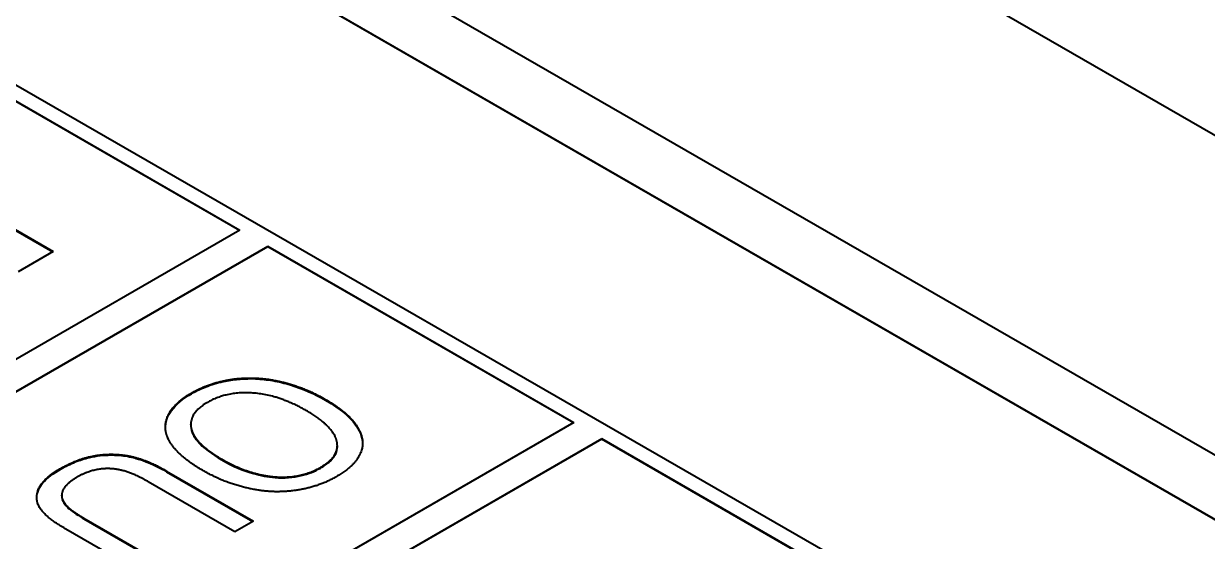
# Model space of a CAD drawing. Header units: millimetres. Extents: x 0 to 1682, y 0 to 1188.
# Drawn here: x 1458 to 1464.02, y 1070.02 to 1072.65 of the extents above; entities that cross this region are included whole.
import ezdxf

# ---------------------------------------------------------------- set-up
doc = ezdxf.new("R2010")
doc.units = ezdxf.units.MM
doc.header["$LTSCALE"] = 2
doc.layers.add('가시적인 것(ISO)', color=3, linetype='Continuous', lineweight=40)
doc.layers.add('가시적인 좁은 것(ISO)', color=3, linetype='Continuous', lineweight=35)

msp = doc.modelspace()

# ---------------------------------------------------------------- linework, layer by layer
at = {"layer": '가시적인 것(ISO)'}
for p, q in [((1446.2302, 1082.348), (1480.1713, 1062.8026)), ((1475.9287, 1063.6203), (1447.6444, 1079.9081)), ((1447.6207, 1079.596), (1475.3867, 1063.6066)), ((1475.3844, 1063.6047), (1447.6207, 1079.5927)), ((1452.4528, 1075.5104), (1466.0292, 1067.6922)), ((1457.5439, 1072.4971), (1459.0996, 1071.6013)), ((1459.0967, 1071.5997), (1457.5439, 1072.4939)), ((1457.4433, 1071.8993), (1458.1504, 1071.4921)), ((1457.4433, 1071.896), (1458.1475, 1071.4904)), ((1459.0996, 1071.6013), (1446.5131, 1064.3532)), ((1446.6545, 1064.2718), (1459.241, 1071.5199)), ((1459.241, 1071.5166), (1446.6573, 1064.2701)), ((1459.241, 1071.5166), (1459.241, 1071.5199)), ((1459.241, 1071.5199), (1460.7966, 1070.624)), ((1460.7938, 1070.6224), (1459.241, 1071.5166)), ((1458.1504, 1071.4921), (1457.9727, 1071.3898)), ((1460.7966, 1070.624), (1448.2101, 1063.3759)), ((1458.8496, 1070.6116), (1458.8496, 1070.6148)), ((1448.3515, 1063.2945), (1460.938, 1070.5426)), ((1460.938, 1070.5393), (1448.3544, 1063.2929)), ((1459.5944, 1070.5032), (1459.5944, 1070.5065)), ((1459.7219, 1070.5323), (1459.7219, 1070.5356)), ((1460.938, 1070.5393), (1460.938, 1070.5426)), ((1460.938, 1070.5426), (1462.4937, 1069.6468)), ((1462.4908, 1069.6451), (1460.938, 1070.5393)), ((1458.7266, 1070.3775), (1459.1678, 1070.1234)), ((1458.7266, 1070.3742), (1459.165, 1070.1218)), ((1459.0738, 1070.0693), (1458.6326, 1070.3234)), ((1458.1933, 1070.2515), (1458.1933, 1070.2548)), ((1458.3066, 1070.1383), (1458.7501, 1069.8829)), ((1458.3066, 1070.135), (1458.7472, 1069.8812)), ((1458.6561, 1069.8288), (1458.2149, 1070.0828)), ((1459.1678, 1070.1234), (1459.0738, 1070.0693))]:
    msp.add_line(p, q, dxfattribs=at)
for points, degree in [([(1458.8532, 1070.7738), (1458.9249, 1070.8151), (1459.0882, 1070.853), (1459.1776, 1070.8497)], 2), ([(1459.1776, 1070.8497), (1459.2652, 1070.8461), (1459.4469, 1070.7916), (1459.534, 1070.7415)], 2), ([(1458.7214, 1070.5871), (1458.7157, 1070.6405), (1458.7839, 1070.7339), (1458.8532, 1070.7738)], 2), ([(1459.436, 1070.6851), (1459.2967, 1070.7652), (1459.032, 1070.7831), (1458.934, 1070.7266)], 2), ([(1459.534, 1070.7415), (1459.6228, 1070.6903), (1459.7139, 1070.5871), (1459.7219, 1070.5356)], 2), ([(1458.934, 1070.7266), (1458.836, 1070.6702), (1458.8676, 1070.5181), (1459.0068, 1070.4379)], 2), ([(1459.5918, 1070.5287), (1459.5838, 1070.5656), (1459.5047, 1070.6455), (1459.436, 1070.6851)], 2), ([(1458.9088, 1070.3815), (1458.8229, 1070.431), (1458.7272, 1070.5362), (1458.7214, 1070.5871)], 2), ([(1459.5082, 1070.396), (1459.5592, 1070.4254), (1459.6004, 1070.49), (1459.5918, 1070.5287)], 2), ([(1459.7219, 1070.5356), (1459.7277, 1070.4848), (1459.6612, 1070.3904), (1459.5901, 1070.3495)], 2), ([(1459.7219, 1070.5323), (1459.7224, 1070.5279), (1459.7227, 1070.5235), (1459.7228, 1070.5191)], 3), ([(1458.1902, 1070.392), (1458.2527, 1070.428), (1458.3782, 1070.4627), (1458.4435, 1070.4627)], 2), ([(1458.4435, 1070.4627), (1458.5174, 1070.463), (1458.6509, 1070.4211), (1458.7266, 1070.3775)], 2), ([(1459.0068, 1070.4379), (1459.0767, 1070.3976), (1459.2154, 1070.3528), (1459.2784, 1070.3482)], 2), ([(1458.067, 1070.2459), (1458.0676, 1070.2845), (1458.1249, 1070.3544), (1458.1902, 1070.392)], 2), ([(1458.4596, 1070.3881), (1458.412, 1070.3937), (1458.3175, 1070.3729), (1458.2705, 1070.3458)], 2), ([(1458.6326, 1070.3234), (1458.5833, 1070.3518), (1458.5043, 1070.3828), (1458.4596, 1070.3881)], 2), ([(1459.2664, 1070.2732), (1459.1793, 1070.2772), (1458.9971, 1070.3307), (1458.9088, 1070.3815)], 2), ([(1459.2784, 1070.3482), (1459.3432, 1070.3432), (1459.4589, 1070.3676), (1459.5082, 1070.396)], 2), ([(1458.2705, 1070.3458), (1458.2263, 1070.3204), (1458.1868, 1070.264), (1458.1965, 1070.2366)], 2), ([(1459.5901, 1070.3495), (1459.5179, 1070.3079), (1459.3518, 1070.2703), (1459.2664, 1070.2732)], 2), ([(1458.2149, 1070.0828), (1458.141, 1070.1254), (1458.0653, 1070.2033), (1458.067, 1070.2459)], 2), ([(1458.1933, 1070.2515), (1458.1933, 1070.2455), (1458.1944, 1070.2394), (1458.1965, 1070.2333)], 3), ([(1458.067, 1070.2405), (1458.067, 1070.2412), (1458.067, 1070.2419), (1458.067, 1070.2426)], 3), ([(1458.1965, 1070.2366), (1458.2057, 1070.2109), (1458.259, 1070.1657), (1458.3066, 1070.1383)], 2)]:
    msp.add_open_spline(points, degree=degree, dxfattribs=at)
for points, knots in [([(1458.8532, 1070.7706), (1458.8786, 1070.7852), (1458.9062, 1070.7984), (1458.9644, 1070.8201), (1458.994, 1070.8286), (1459.0748, 1070.8447), (1459.1255, 1070.8484), (1459.1776, 1070.8465)], [-0.09093446, -0.09093446, -0.09093446, -0.09093446, -0.06411402, -0.06411402, -0.03908731, -0.03908731, 0, 0, 0, 0]), ([(1459.1776, 1070.8465), (1459.2076, 1070.8452), (1459.2371, 1070.8419), (1459.2972, 1070.8315), (1459.3273, 1070.8242), (1459.422, 1070.7958), (1459.4814, 1070.7685), (1459.534, 1070.7382)], [-0.1025481, -0.1025481, -0.1025481, -0.1025481, -0.0800779, -0.0800779, -0.0557712, -0.0557712, 0, 0, 0, 0]), ([(1458.7206, 1070.6007), (1458.7208, 1070.6123), (1458.7224, 1070.624), (1458.7319, 1070.6577), (1458.7428, 1070.6743), (1458.7737, 1070.7167), (1458.8095, 1070.7454), (1458.8532, 1070.7706)], [-0.06695229, -0.06695229, -0.06695229, -0.06695229, -0.05988371, -0.05988371, -0.04632861, -0.04632861, 0, 0, 0, 0]), ([(1459.534, 1070.7382), (1459.6157, 1070.6911), (1459.6537, 1070.6531), (1459.6996, 1070.5983), (1459.7167, 1070.566), (1459.7219, 1070.5323)], [-0.07927906, -0.07927906, -0.07927906, -0.07927906, -0.04411855, -0.04411855, 0, 0, 0, 0]), ([(1458.8496, 1070.6116), (1458.8496, 1070.6088), (1458.8497, 1070.6061), (1458.8523, 1070.5756), (1458.8661, 1070.5513), (1458.9123, 1070.4951), (1458.9583, 1070.4626), (1459.0068, 1070.4346)], [-0.08380434, -0.08380434, -0.08380434, -0.08380434, -0.08085681, -0.08085681, -0.05145574, -0.05145574, 0, 0, 0, 0]), ([(1459.5082, 1070.3927), (1459.5268, 1070.4034), (1459.5437, 1070.4152), (1459.5735, 1070.4432), (1459.5816, 1070.4562), (1459.5918, 1070.478), (1459.5944, 1070.4906), (1459.5944, 1070.5032)], [-0.05013354, -0.05013354, -0.05013354, -0.05013354, -0.03915095, -0.03915095, -0.02635267, -0.02635267, -0.00970864, -0.00970864, -0.00970864, -0.00970864]), ([(1458.1902, 1070.3888), (1458.2125, 1070.4016), (1458.2366, 1070.4137), (1458.2852, 1070.4332), (1458.3091, 1070.441), (1458.3697, 1070.4551), (1458.4059, 1070.4594), (1458.4435, 1070.4594)], [-0.07265851, -0.07265851, -0.07265851, -0.07265851, -0.04900249, -0.04900249, -0.02818557, -0.02818557, 0, 0, 0, 0]), ([(1458.4435, 1070.4594), (1458.4679, 1070.4595), (1458.492, 1070.4579), (1458.5476, 1070.4497), (1458.5715, 1070.4427), (1458.6359, 1070.4225), (1458.6851, 1070.3981), (1458.7266, 1070.3742)], [-0.06277013, -0.06277013, -0.06277013, -0.06277013, -0.05478899, -0.05478899, -0.04400046, -0.04400046, 0, 0, 0, 0]), ([(1459.0068, 1070.4346), (1459.0649, 1070.4012), (1459.1187, 1070.3792), (1459.204, 1070.355), (1459.2406, 1070.3477), (1459.2784, 1070.3449)], [-0.07129885, -0.07129885, -0.07129885, -0.07129885, -0.02860009, -0.02860009, 0, 0, 0, 0]), ([(1458.067, 1070.2426), (1458.0672, 1070.2553), (1458.0697, 1070.2679), (1458.0808, 1070.2958), (1458.0895, 1070.3079), (1458.1183, 1070.343), (1458.1539, 1070.3678), (1458.1902, 1070.3888)], [-0.06002364, -0.06002364, -0.06002364, -0.06002364, -0.05048049, -0.05048049, -0.03855798, -0.03855798, 0, 0, 0, 0]), ([(1459.2784, 1070.3449), (1459.3012, 1070.3431), (1459.324, 1070.3429), (1459.3691, 1070.3462), (1459.3904, 1070.3495), (1459.4479, 1070.3632), (1459.48, 1070.3765), (1459.5082, 1070.3927)], [-0.06392344, -0.06392344, -0.06392344, -0.06392344, -0.04668159, -0.04668159, -0.0298476, -0.0298476, 0, 0, 0, 0]), ([(1458.1965, 1070.2333), (1458.2051, 1070.2092), (1458.2233, 1070.1927), (1458.2531, 1070.1675), (1458.2806, 1070.15), (1458.3066, 1070.135)], [-0.03963328, -0.03963328, -0.03963328, -0.03963328, -0.02752855, -0.02752855, 0, 0, 0, 0])]:
    msp.add_open_spline(points, degree=3, knots=knots, dxfattribs=at)
at = {"layer": '가시적인 좁은 것(ISO)'}
for p, q in [((1459.1776, 1070.8465), (1459.1776, 1070.8497)), ((1458.8532, 1070.7706), (1458.8532, 1070.7738)), ((1459.534, 1070.7382), (1459.534, 1070.7415)), ((1458.4435, 1070.4594), (1458.4435, 1070.4627)), ((1459.0068, 1070.4346), (1459.0068, 1070.4379)), ((1458.1902, 1070.3888), (1458.1902, 1070.392)), ((1458.7266, 1070.3742), (1458.7266, 1070.3775)), ((1459.5082, 1070.3927), (1459.5082, 1070.396)), ((1459.2784, 1070.3449), (1459.2784, 1070.3482)), ((1458.067, 1070.2426), (1458.067, 1070.2459)), ((1458.1965, 1070.2333), (1458.1965, 1070.2366)), ((1458.3066, 1070.135), (1458.3066, 1070.1383))]:
    msp.add_line(p, q, dxfattribs=at)

doc.saveas('drawing.dxf')
